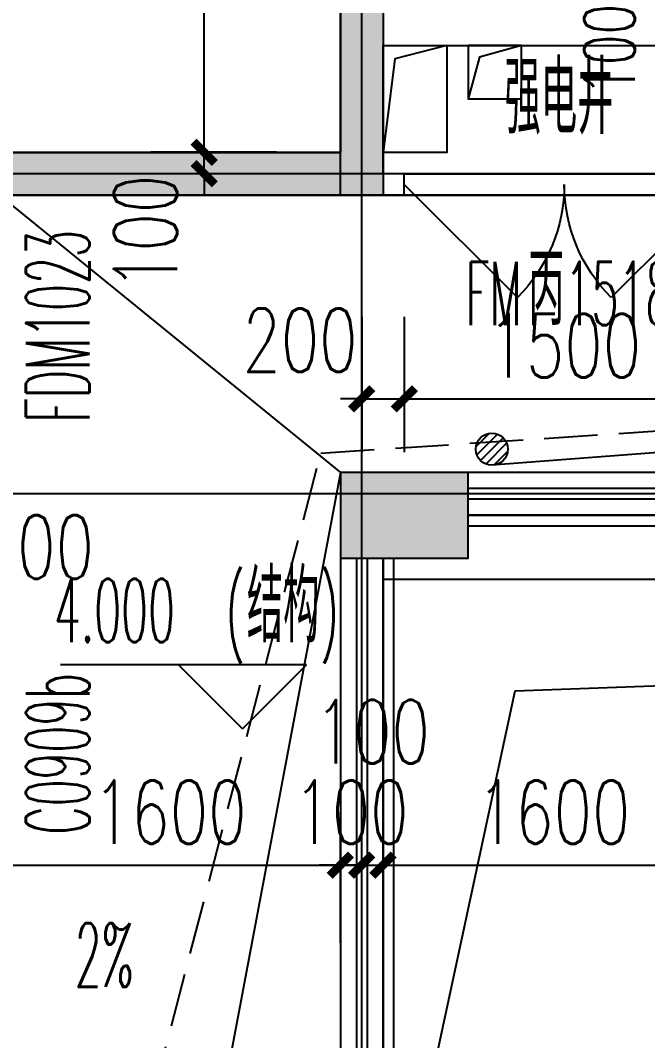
# Model space of a CAD drawing. Extents: x -59851 to 653804, y -249523 to 437614.
# Drawn here: x -38914 to -35973, y 78546 to 83324 of the extents above; entities that cross this region are included whole.
import ezdxf

# ---------------------------------------------------------------- set-up
doc = ezdxf.new("R2010")
doc.units = 0
doc.header["$LTSCALE"] = 1000
doc.header["$MEASUREMENT"] = 0
doc.linetypes.add('DASH', pattern=[0.35, 0.25, -0.1])
doc.layers.add('A-area(算全面积)', color=21, linetype='Continuous', plot=False)
for name, color, linetype in [('A-洞口', 105, 'Continuous'), ('A-疏散距离', 105, 'DASH'), ('A-看线', 105, 'Continuous'), ('A-第三道尺寸线', 105, 'Continuous'), ('A-线脚看线', 9, 'Continuous'), ('AE-FLOR', 151, 'Continuous'), ('DIM_ELEV', 3, 'Continuous'), ('DIM_SYMB', 3, 'Continuous'), ('DOOR_FIRE', 4, 'Continuous'), ('DOOR_FIRE_TEXT', 7, 'Continuous'), ('DOTE', 16, 'Continuous'), ('LABEL_PM', 7, 'Continuous'), ('mianji', 6, 'Continuous'), ('NL', 5, 'Continuous'), ('PUB_HATCH', 8, 'Continuous'), ('PUB_TEXT', 7, 'Continuous'), ('WALL', 2, 'Continuous'), ('WINDOW', 4, 'Continuous'), ('WINDOW_TEXT', 7, 'Continuous'), ('ys', 154, 'Continuous'), ('剪力墙', 6, 'Continuous'), ('栏杆', 142, 'Continuous')]:
    doc.layers.add(name, color=color, linetype=linetype)
doc.layers.add('A-第四道尺寸线(线脚尺寸)', color=105, linetype='Continuous', lineweight=5)
doc.styles.add('_TCH_DIM', font='SIMPLEX.shx', dxfattribs={"width": 0.7, "bigfont": 'GBCBIG.shx'})
doc.styles.add('_TCH_DIM_T3', font='SIMPLEX.shx', dxfattribs={"width": 0.705882, "bigfont": 'GBCBIG.shx'})
doc.styles.add('_TCH_WINDOW', font='SIMPLEX.shx', dxfattribs={"width": 0.7, "height": 3.5, "bigfont": 'GBCBIG.shx'})
doc.styles.get("Standard").update_dxf_attribs({"font": 'gbenor.shx', "width": 0.7, "bigfont": 'gbcbig.shx'})
doc.dimstyles.new('_TCH_ARCH&&100', dxfattribs={"dimtxt": 297.5, "dimasz": 100, "dimexe": 250, "dimexo": 300, "dimgap": 100, "dimtad": 1, "dimdec": 0, "dimzin": 0, "dimdsep": 46, "dimtxsty": '_TCH_DIM_T3', "dimblk": 'ARCHTICK', "dimcen": 0.09, "dimclrt": 7, "dimazin": 2, "dimtfac": 1, "dimtdec": 0, "dimtix": 1, "dimtmove": 2, "dimatfit": 3, "dimfxl": 0, "dimtolj": 1, "dimtzin": 0, "dimarcsym": 0})
doc.dimstyles.new('_TCH_ARCH&&80', dxfattribs={"dimtxt": 238, "dimasz": 80, "dimexe": 200, "dimexo": 240, "dimgap": 80, "dimtad": 1, "dimdec": 0, "dimzin": 0, "dimdsep": 46, "dimtxsty": '_TCH_DIM_T3', "dimblk": 'ARCHTICK', "dimcen": 0.09, "dimclrt": 7, "dimazin": 2, "dimtfac": 1, "dimtdec": 0, "dimtix": 1, "dimtmove": 2, "dimatfit": 3, "dimfxl": 0, "dimtolj": 1, "dimtzin": 0, "dimarcsym": 0})

# ---------------------------------------------------------------- blocks, each defined once
blk = doc.blocks.new('fdsfdsgfdsgb')
at = {"layer": 'mianji'}
for points in [[(-195608.2, 146788.3), (-196208.2, 146788.3), (-196208.2, 146588.3), (-201808.2, 146588.3), (-201808.2, 145188.3), (-203408.2, 145188.3), (-203408.2, 151788.3), (-198208.2, 151788.3), (-198208.2, 152688.3), (-201608.2, 152688.3), (-201608.2, 158588.3), (-205208.2, 158588.3), (-205208.2, 156788.3), (-208608.2, 156788.3), (-208608.2, 148288.3), (-207208.2, 148288.3), (-207208.2, 146488.3), (-208608.2, 146488.3), (-208608.2, 137588.3), (-164208.2, 137588.3)], [(-186908.2, 151988.3), (-196808.2, 151988.3), (-196808.2, 152188.3), (-197408.2, 152188.3), (-197408.2, 151988.3), (-198208.2, 151988.3), (-198208.2, 151788.3), (-203408.2, 151788.3), (-203408.2, 146588.3), (-201608.2, 146588.3), (-201608.2, 150088.3), (-201208.2, 150088.3), (-201208.2, 150288.3), (-197408.2, 150288.3), (-197408.2, 150088.3), (-196808.2, 150088.3), (-196808.2, 150288.3), (-186908.2, 150288.3)]]:
    blk.add_lwpolyline(points, dxfattribs=at)
blk = doc.blocks.new('zhouxianssceng0329')
at = {"layer": 'DOTE'}
for p, q in [((-37313.7, 132089.9), (-37313.7, 156469.4)), ((5501.3, 148798.2), (-44988.6, 148798.2)), ((-20013.7, 147298.2), (-44988.6, 147298.2))]:
    blk.add_line(p, q, dxfattribs=at)
blk = doc.blocks.new('jgjlq030328')
at = {"layer": 'PUB_HATCH'}
for points in [[(-283535, 23311.9), (-283535, 22211.9), (-286035, 22211.9), (-286035, 22411.9), (-283735, 22411.9), (-283735, 23311.9)], [(-283735, 20511.9), (-283135, 20511.9), (-283135, 20911.9), (-283735, 20911.9)]]:
    blk.add_hatch(color=256, dxfattribs=at).paths.add_polyline_path(points)
at = {"layer": '剪力墙'}
for points in [[(-283535, 23311.9), (-283535, 22211.9), (-286035, 22211.9), (-286035, 22411.9), (-283735, 22411.9), (-283735, 23311.9)], [(-283735, 20511.9), (-283135, 20511.9), (-283135, 20911.9), (-283735, 20911.9)]]:
    blk.add_lwpolyline(points, close=True, dxfattribs=at)
blk.add_lwpolyline([(-283535, 20511.9), (-283535, 20511.9)], dxfattribs=at)
blk = doc.blocks.new('$DorLib2D$00000001')
for p, q in [((0.45, 0.975), (0.5, 0.975)), ((0.45, 0), (0.45, 0.975)), ((0.5, 0), (0.5, 0.975)), ((0.5, 0), (0.45, 0))]:
    blk.add_line(p, q)
at = {"lineweight": 13}
blk.add_arc((0.475, 0), 0.975, 91.4693, 180, dxfattribs=at)
blk = doc.blocks.new('$TCHSYS$WIN2D')
for p, q in [((-0.5, 0.5), (0.5, 0.5)), ((-0.5, 0.5), (-0.5, -0.5)), ((0.5, 0.5), (0.5, -0.5)), ((0.5, 0.1667), (-0.5, 0.1667)), ((0.5, -0.1667), (-0.5, -0.1667)), ((-0.5, -0.5), (0.5, -0.5))]:
    blk.add_line(p, q)
blk = doc.blocks.new('_ArchTick')
at = {"color": 0, "linetype": 'ByBlock', "const_width": 0.4}
blk.add_lwpolyline([(-0.5, -0.5), (0.5, 0.5)], dxfattribs=at)
blk = doc.blocks.new('*D684')
at = {"layer": 'A-第三道尺寸线', "color": 0, "lineweight": -2, "transparency": 16777216}
for p, q in [((21109.3, 172441.8), (21109.3, 173061.7)), ((21209.3, 172441.8), (21209.3, 173061.7)), ((21109.3, 172811.7), (21009.3, 172811.7)), ((21109.3, 172811.7), (21209.3, 172811.7)), ((21209.3, 172811.7), (21309.3, 172811.7))]:
    blk.add_line(p, q, dxfattribs=at)
at = {"layer": 'Defpoints', "color": 0, "transparency": 16777216}
for p in [(21209.3, 172811.7), (21109.3, 172141.8), (21209.3, 172141.8)]:
    blk.add_point(p, dxfattribs=at)
at = {"layer": 'A-第三道尺寸线', "color": 0, "lineweight": -2, "transparency": 16777216, "xscale": 100, "yscale": 100, "zscale": 100}
blk.add_blockref('_ArchTick', (21109.3, 172811.7), dxfattribs=at)
at = {"layer": 'A-第三道尺寸线', "color": 0, "lineweight": -2, "transparency": 16777216, "xscale": 100, "yscale": 100, "zscale": 100, "rotation": 180}
blk.add_blockref('_ArchTick', (21209.3, 172811.7), dxfattribs=at)
at = {"layer": 'A-第三道尺寸线', "color": 7, "transparency": 16777216, "insert": (21484.3, 173086.7), "char_height": 297.5, "attachment_point": 5, "style": '_TCH_DIM_T3'}
blk.add_mtext('\\A1;100', dxfattribs=at)
blk = doc.blocks.new('*D695')
at = {"layer": 'A-第三道尺寸线', "color": 0, "lineweight": -2, "transparency": 16777216}
for p, q in [((22609.3, 177934.8), (22020.6, 177934.8)), ((22270.6, 174934.8), (22270.6, 177934.8)), ((22609.3, 174934.8), (22020.6, 174934.8))]:
    blk.add_line(p, q, dxfattribs=at)
at = {"layer": 'Defpoints', "color": 0, "transparency": 16777216}
for p in [(22270.6, 177934.8), (22909.3, 177934.8), (22909.3, 174934.8)]:
    blk.add_point(p, dxfattribs=at)
at = {"layer": 'A-第三道尺寸线', "color": 0, "lineweight": -2, "transparency": 16777216, "xscale": 100, "yscale": 100, "zscale": 100}
for p, rotation in [((22270.6, 177934.8), 90), ((22270.6, 174934.8), 270)]:
    blk.add_blockref('_ArchTick', p, dxfattribs=dict(at, rotation=rotation))
at = {"layer": 'A-第三道尺寸线', "color": 7, "transparency": 16777216, "insert": (22021.8, 176434.8), "char_height": 297.5, "attachment_point": 5, "rotation": 90, "style": '_TCH_DIM_T3'}
blk.add_mtext('\\A1;3000', dxfattribs=at)
blk = doc.blocks.new('*D696')
at = {"layer": 'A-第三道尺寸线', "color": 0, "lineweight": -2, "transparency": 16777216}
for p, q in [((22270.6, 174934.8), (22270.6, 175034.8)), ((22609.3, 174934.8), (22020.6, 174934.8)), ((22270.6, 174834.8), (22270.6, 174934.8)), ((22609.3, 174834.8), (22020.6, 174834.8)), ((22270.6, 174834.8), (22270.6, 174734.8))]:
    blk.add_line(p, q, dxfattribs=at)
at = {"layer": 'Defpoints', "color": 0, "transparency": 16777216}
for p in [(22270.6, 174934.8), (22909.3, 174934.8), (22909.3, 174834.8)]:
    blk.add_point(p, dxfattribs=at)
at = {"layer": 'A-第三道尺寸线', "color": 0, "lineweight": -2, "transparency": 16777216, "xscale": 100, "yscale": 100, "zscale": 100}
for p, rotation in [((22270.6, 174934.8), 270), ((22270.6, 174834.8), 90)]:
    blk.add_blockref('_ArchTick', p, dxfattribs=dict(at, rotation=rotation))
at = {"layer": 'A-第三道尺寸线', "color": 7, "transparency": 16777216, "insert": (21995.6, 174559.8), "char_height": 297.5, "attachment_point": 5, "rotation": 90, "style": '_TCH_DIM_T3'}
blk.add_mtext('\\A1;100', dxfattribs=at)
blk = doc.blocks.new('ssxianjiao0329')
at = {"layer": 'A-线脚看线'}
for points in [[(-36813.7, 147148.2), (-33013.7, 147148.2)], [(-37163.7, 146998.2), (-37163.7, 143498.2)]]:
    blk.add_lwpolyline(points, dxfattribs=at)
blk = doc.blocks.new('$DorLib2D$00000116')
at = {"color": 0}
for p, q in [((-0.5, 0), (-0.1464, 0.3536)), ((0.5, 0), (0.1464, 0.3536))]:
    blk.add_line(p, q, dxfattribs=at)
for centre, start, end in [((-0.5, 0), 0, 45), ((0.5, 0), 135, 180)]:
    blk.add_arc(centre, 0.5, start, end, dxfattribs=at)
blk = doc.blocks.new('youceshujing0329')
at = {"layer": 'A-洞口'}
for points in [[(-37213.7, 22682.6), (-36913.7, 22682.6), (-36913.7, 22182.6), (-37213.7, 22182.6)], [(-36813.7, 22682.6), (-36813.7, 22432.6), (-36563.7, 22432.6), (-36563.7, 22682.6)]]:
    blk.add_lwpolyline(points, close=True, dxfattribs=at)
for points in [[(-36913.7, 22682.6), (-37158.2, 22620.6), (-37213.7, 22182.6)], [(-36563.7, 22682.6), (-36761, 22628.3), (-36813.7, 22432.6)]]:
    blk.add_lwpolyline(points, dxfattribs=at)
at = {"layer": 'DOOR_FIRE'}
for p, q in [((-37113.7, 22082.6), (-35613.7, 22082.6)), ((-35413.7, 22082.6), (-34813.7, 22082.6)), ((-37113.7, 21982.6), (-35613.7, 21982.6)), ((-35413.7, 21982.6), (-34813.7, 21982.6))]:
    blk.add_line(p, q, dxfattribs=at)
at = {"layer": 'WALL'}
for p, q in [((-37413.7, 22882.6), (-35413.7, 22882.6)), ((-37413.7, 21982.6), (-37413.7, 22882.6)), ((-35413.7, 22882.6), (-33813.7, 22882.6)), ((-33813.7, 21982.6), (-33813.7, 22882.6)), ((-37213.7, 22682.6), (-35513.7, 22682.6)), ((-37213.7, 22082.6), (-37213.7, 22682.6)), ((-35513.7, 22082.6), (-35513.7, 22682.6)), ((-35413.7, 22082.6), (-35413.7, 22682.6)), ((-35413.7, 22682.6), (-34013.7, 22682.6)), ((-34013.7, 22082.6), (-34013.7, 22682.6)), ((-37113.7, 22082.6), (-37213.7, 22082.6)), ((-37113.7, 21982.6), (-37113.7, 22082.6)), ((-35513.7, 22082.6), (-35613.7, 22082.6)), ((-35613.7, 22082.6), (-35613.7, 21982.6)), ((-35413.7, 21982.6), (-35413.7, 22082.6)), ((-34013.7, 22082.6), (-34813.7, 22082.6)), ((-34813.7, 22082.6), (-34813.7, 21982.6)), ((-37413.7, 21982.6), (-37113.7, 21982.6)), ((-35613.7, 21982.6), (-35413.7, 21982.6)), ((-34813.7, 21982.6), (-33813.7, 21982.6))]:
    blk.add_line(p, q, dxfattribs=at)
at = {"layer": 'DOOR_FIRE', "zscale": 100}
for p, xscale, yscale in [((-36363.7, 22032.6), 1500, -1500), ((-35113.7, 22032.6), 600, -600)]:
    blk.add_blockref('$DorLib2D$00000116', p, dxfattribs=dict(at, xscale=xscale, yscale=yscale))
at = {"layer": 'DOOR_FIRE_TEXT', "style": '_TCH_WINDOW'}
for s, height, width, p in [('丙', 337.6, 0.7, (-35297.7, 21439)), ('丙', 337.6, 0.7, (-36533.7, 21372.6)), ('FM', 297.5, 0.494118, (-35591.7, 21439)), ('0618', 297.5, 0.494118, (-35125.7, 21439)), ('FM', 297.5, 0.494118, (-36827.7, 21372.6)), ('1518', 297.5, 0.494118, (-36361.7, 21372.6))]:
    blk.add_text(s, height=height, dxfattribs=dict(at, width=width)).set_placement(p)
at = {"layer": 'PUB_TEXT', "width": 0.7}
for s, height, p in [('强电井', 337.59, (-36644, 22269.3)), ('水', 337.6, (-34803.6, 22269.3))]:
    blk.add_text(s, height=height, dxfattribs=at).set_placement(p)
blk = doc.blocks.new('3-122')
at = {"layer": 'A-area(算全面积)'}
blk.add_lwpolyline([(-158972, 87498.2), (-158972, 87498.2), (-158972, 87498.2), (-158972, 84098.2), (-156422, 84098.2), (-156422, 84098.2), (-155172, 84098.2), (-155172, 84098.2), (-153572, 84098.2), (-153572, 84298.2), (-152972, 84298.2), (-152972, 80998.2), (-151572, 80998.2), (-151572, 84298.2), (-150972, 84298.2), (-150972, 84098.2), (-149471.9, 84098.2), (-149471.9, 84098.2), (-148222, 84098.2), (-148222, 84098.2), (-147321.9, 84098.2), (-147322, 85698.2), (-143872, 85698.2), (-143872, 87498.2)], close=True, dxfattribs=at)
at = {"layer": 'A-看线'}
blk.add_lwpolyline([(-143872, 87498.2), (-158972, 87498.2)], dxfattribs=at)
at = {"layer": 'AE-FLOR'}
for points in [[(-154772, 87998.2), (-158572, 87998.2)], [(-154772, 87798.2), (-158572, 87798.2)], [(-159172, 87598.2), (-159172, 84098.2)], [(-158972, 87598.2), (-158972, 84098.2)]]:
    blk.add_lwpolyline(points, dxfattribs=at)
at = {"layer": 'DIM_ELEV'}
for p, q in [((-159331.3, 87098.4), (-160484.6, 87098.4)), ((-159631.3, 86798.4), (-159931.3, 87098.4)), ((-159631.3, 86798.4), (-159331.3, 87098.4))]:
    blk.add_line(p, q, dxfattribs=at)
at = {"layer": '栏杆'}
for points in [[(-154772, 87923.2), (-158572, 87923.2)], [(-154772, 87873.2), (-158572, 87873.2)], [(-159097, 87598.2), (-159097, 84098.2)], [(-159047, 87598.2), (-159047, 84098.2)]]:
    blk.add_lwpolyline(points, dxfattribs=at)
at = {"layer": 'PUB_TEXT', "style": '_TCH_DIM'}
for s, height, width, p in [('(', 297.5, 0.494118, (-159708.4, 87203.4)), ('结构', 337.59, 0.7, (-159610.4, 87203.4)), (')', 297.5, 0.494118, (-159266.3, 87203.4)), ('4.000', 297.5, 0.494118, (-160514.6, 87203.4))]:
    blk.add_text(s, height=height, dxfattribs=dict(at, width=width)).set_placement(p)
blk = doc.blocks.new('*D433')
at = {"layer": 'A-第四道尺寸线(线脚尺寸)', "color": 0, "lineweight": -2, "transparency": 16777216}
for p, q in [((-35931.6, 90298.2), (-35931.6, 90378.2)), ((-36337.2, 90298.2), (-35731.6, 90298.2)), ((-35931.6, 90198.2), (-35931.6, 90298.2)), ((-36337.2, 90198.2), (-35731.6, 90198.2)), ((-35931.6, 90198.2), (-35931.6, 90118.2))]:
    blk.add_line(p, q, dxfattribs=at)
at = {"layer": 'Defpoints', "color": 0, "transparency": 16777216}
for p in [(-36577.2, 90298.2), (-35931.6, 90298.2), (-36577.2, 90198.2)]:
    blk.add_point(p, dxfattribs=at)
at = {"layer": 'A-第四道尺寸线(线脚尺寸)', "color": 0, "lineweight": -2, "transparency": 16777216, "xscale": 80, "yscale": 80, "zscale": 80}
for p, rotation in [((-35931.6, 90298.2), 270), ((-35931.6, 90198.2), 90)]:
    blk.add_blockref('_ArchTick', p, dxfattribs=dict(at, rotation=rotation))
at = {"layer": 'A-第四道尺寸线(线脚尺寸)', "color": 7, "transparency": 16777216, "insert": (-36151.6, 89978.2), "char_height": 238, "attachment_point": 5, "rotation": 90, "style": '_TCH_DIM_T3'}
blk.add_mtext('\\A1;100', dxfattribs=at)
blk = doc.blocks.new('_LV13')
at = {"color": 0}
for p, q in [((-0.071, 0.495), (-0.495, 0.071)), ((0.183, 0.465), (-0.465, -0.183)), ((0.354, 0.354), (-0.354, -0.354)), ((0.465, 0.183), (-0.183, -0.465)), ((0.495, -0.071), (0.071, -0.495))]:
    blk.add_line(p, q, dxfattribs=at)
blk.add_circle((0, 0), 0.5)
blk = doc.blocks.new('*D2066')
at = {"layer": 'A-第三道尺寸线', "color": 0, "lineweight": -2, "transparency": 16777216}
for p, q in [((-39013.7, 79003.6), (-39013.7, 79617)), ((-37413.7, 79003.6), (-37413.7, 79617)), ((-39013.7, 79367), (-37413.7, 79367))]:
    blk.add_line(p, q, dxfattribs=at)
at = {"layer": 'Defpoints', "color": 0, "transparency": 16777216}
for p in [(-37413.7, 79367), (-39013.7, 78703.6), (-37413.7, 78703.6)]:
    blk.add_point(p, dxfattribs=at)
at = {"layer": 'A-第三道尺寸线', "color": 0, "lineweight": -2, "transparency": 16777216, "xscale": 100, "yscale": 100, "zscale": 100, "rotation": 180}
blk.add_blockref('_ArchTick', (-39013.7, 79367), dxfattribs=at)
at = {"layer": 'A-第三道尺寸线', "color": 0, "lineweight": -2, "transparency": 16777216, "xscale": 100, "yscale": 100, "zscale": 100}
blk.add_blockref('_ArchTick', (-37413.7, 79367), dxfattribs=at)
at = {"layer": 'A-第三道尺寸线', "color": 7, "transparency": 16777216, "insert": (-38213.7, 79615.7), "char_height": 297.5, "attachment_point": 5, "style": '_TCH_DIM_T3'}
blk.add_mtext('\\A1;1600', dxfattribs=at)
blk = doc.blocks.new('*D2067')
at = {"layer": 'A-第三道尺寸线', "color": 0, "lineweight": -2, "transparency": 16777216}
for p, q in [((-37413.7, 79003.6), (-37413.7, 79617)), ((-37313.7, 79003.6), (-37313.7, 79617)), ((-37413.7, 79367), (-37513.7, 79367)), ((-37413.7, 79367), (-37313.7, 79367)), ((-37313.7, 79367), (-37213.7, 79367))]:
    blk.add_line(p, q, dxfattribs=at)
at = {"layer": 'Defpoints', "color": 0, "transparency": 16777216}
for p in [(-37313.7, 79367), (-37413.7, 78703.6), (-37313.7, 78703.6)]:
    blk.add_point(p, dxfattribs=at)
at = {"layer": 'A-第三道尺寸线', "color": 0, "lineweight": -2, "transparency": 16777216, "xscale": 100, "yscale": 100, "zscale": 100}
blk.add_blockref('_ArchTick', (-37413.7, 79367), dxfattribs=at)
at = {"layer": 'A-第三道尺寸线', "color": 0, "lineweight": -2, "transparency": 16777216, "xscale": 100, "yscale": 100, "zscale": 100, "rotation": 180}
blk.add_blockref('_ArchTick', (-37313.7, 79367), dxfattribs=at)
at = {"layer": 'A-第三道尺寸线', "color": 7, "transparency": 16777216, "insert": (-37363.7, 79615.7), "char_height": 297.5, "attachment_point": 5, "style": '_TCH_DIM_T3'}
blk.add_mtext('\\A1;100', dxfattribs=at)
blk = doc.blocks.new('*D2068')
at = {"layer": 'A-第三道尺寸线', "color": 0, "lineweight": -2, "transparency": 16777216}
for p, q in [((-37313.7, 79003.6), (-37313.7, 79617)), ((-37213.7, 79003.6), (-37213.7, 79617)), ((-37313.7, 79367), (-37413.7, 79367)), ((-37313.7, 79367), (-37213.7, 79367)), ((-37213.7, 79367), (-37113.7, 79367))]:
    blk.add_line(p, q, dxfattribs=at)
at = {"layer": 'Defpoints', "color": 0, "transparency": 16777216}
for p in [(-37213.7, 79367), (-37313.7, 78703.6), (-37213.7, 78703.6)]:
    blk.add_point(p, dxfattribs=at)
at = {"layer": 'A-第三道尺寸线', "color": 0, "lineweight": -2, "transparency": 16777216, "xscale": 100, "yscale": 100, "zscale": 100}
blk.add_blockref('_ArchTick', (-37313.7, 79367), dxfattribs=at)
at = {"layer": 'A-第三道尺寸线', "color": 0, "lineweight": -2, "transparency": 16777216, "xscale": 100, "yscale": 100, "zscale": 100, "rotation": 180}
blk.add_blockref('_ArchTick', (-37213.7, 79367), dxfattribs=at)
at = {"layer": 'A-第三道尺寸线', "color": 7, "transparency": 16777216, "insert": (-37263.7, 79992), "char_height": 297.5, "attachment_point": 5, "style": '_TCH_DIM_T3'}
blk.add_mtext('\\A1;100', dxfattribs=at)
blk = doc.blocks.new('*D2069')
at = {"layer": 'A-第三道尺寸线', "color": 0, "lineweight": -2, "transparency": 16777216}
for p, q in [((-37213.7, 79003.6), (-37213.7, 79617)), ((-35613.8, 79003.6), (-35613.8, 79617)), ((-37213.7, 79367), (-35613.8, 79367))]:
    blk.add_line(p, q, dxfattribs=at)
at = {"layer": 'Defpoints', "color": 0, "transparency": 16777216}
for p in [(-35613.8, 79367), (-37213.7, 78703.6), (-35613.8, 78703.6)]:
    blk.add_point(p, dxfattribs=at)
at = {"layer": 'A-第三道尺寸线', "color": 0, "lineweight": -2, "transparency": 16777216, "xscale": 100, "yscale": 100, "zscale": 100, "rotation": 180}
blk.add_blockref('_ArchTick', (-37213.7, 79367), dxfattribs=at)
at = {"layer": 'A-第三道尺寸线', "color": 0, "lineweight": -2, "transparency": 16777216, "xscale": 100, "yscale": 100, "zscale": 100}
blk.add_blockref('_ArchTick', (-35613.8, 79367), dxfattribs=at)
at = {"layer": 'A-第三道尺寸线', "color": 7, "transparency": 16777216, "insert": (-36413.8, 79615.7), "char_height": 297.5, "attachment_point": 5, "style": '_TCH_DIM_T3'}
blk.add_mtext('\\A1;1600', dxfattribs=at)
blk = doc.blocks.new('*D2138')
at = {"layer": 'A-第三道尺寸线', "color": 0, "lineweight": -2, "transparency": 16777216}
for p, q in [((-37313.7, 81935.7), (-37313.7, 81301.3)), ((-37113.7, 81935.7), (-37113.7, 81301.3)), ((-37313.7, 81551.3), (-37413.7, 81551.3)), ((-37313.7, 81551.3), (-37113.7, 81551.3)), ((-37113.7, 81551.3), (-37013.7, 81551.3))]:
    blk.add_line(p, q, dxfattribs=at)
at = {"layer": 'Defpoints', "color": 0, "transparency": 16777216}
for p in [(-37313.7, 82235.7), (-37113.7, 82235.7), (-37113.7, 81551.3)]:
    blk.add_point(p, dxfattribs=at)
at = {"layer": 'A-第三道尺寸线', "color": 0, "lineweight": -2, "transparency": 16777216, "xscale": 100, "yscale": 100, "zscale": 100}
blk.add_blockref('_ArchTick', (-37313.7, 81551.3), dxfattribs=at)
at = {"layer": 'A-第三道尺寸线', "color": 0, "lineweight": -2, "transparency": 16777216, "xscale": 100, "yscale": 100, "zscale": 100, "rotation": 180}
blk.add_blockref('_ArchTick', (-37113.7, 81551.3), dxfattribs=at)
at = {"layer": 'A-第三道尺寸线', "color": 7, "transparency": 16777216, "insert": (-37602.7, 81826.3), "char_height": 297.5, "attachment_point": 5, "style": '_TCH_DIM_T3'}
blk.add_mtext('\\A1;200', dxfattribs=at)
blk = doc.blocks.new('*D2139')
at = {"layer": 'A-第三道尺寸线', "color": 0, "lineweight": -2, "transparency": 16777216}
for p, q in [((-37113.7, 81935.7), (-37113.7, 81301.3)), ((-35613.7, 81935.7), (-35613.7, 81301.3)), ((-37113.7, 81551.3), (-35613.7, 81551.3))]:
    blk.add_line(p, q, dxfattribs=at)
at = {"layer": 'Defpoints', "color": 0, "transparency": 16777216}
for p in [(-37113.7, 82235.7), (-35613.7, 82235.7), (-35613.7, 81551.3)]:
    blk.add_point(p, dxfattribs=at)
at = {"layer": 'A-第三道尺寸线', "color": 0, "lineweight": -2, "transparency": 16777216, "xscale": 100, "yscale": 100, "zscale": 100, "rotation": 180}
blk.add_blockref('_ArchTick', (-37113.7, 81551.3), dxfattribs=at)
at = {"layer": 'A-第三道尺寸线', "color": 0, "lineweight": -2, "transparency": 16777216, "xscale": 100, "yscale": 100, "zscale": 100}
blk.add_blockref('_ArchTick', (-35613.7, 81551.3), dxfattribs=at)
at = {"layer": 'A-第三道尺寸线', "color": 7, "transparency": 16777216, "insert": (-36363.7, 81800), "char_height": 297.5, "attachment_point": 5, "style": '_TCH_DIM_T3'}
blk.add_mtext('\\A1;1500', dxfattribs=at)
blk = doc.blocks.new('a1HUXING0323')
at = {"layer": 'WALL'}
for p, q in [((22909.3, 176334.8), (22909.3, 174934.8)), ((23109.3, 176234.8), (23109.3, 174734.8)), ((21209.3, 174934.8), (22909.3, 174934.8)), ((21309.3, 174734.8), (23109.3, 174734.8))]:
    blk.add_line(p, q, dxfattribs=at)
at = {"layer": 'WINDOW'}
ref = blk.add_blockref('$DorLib2D$00000001', (21209.3, 174134.8), dxfattribs=dict(at, xscale=1000, yscale=1000, zscale=-1000, rotation=90))
ref.add_attrib('A', 'FDM1023', (21733, 173669.3), dxfattribs={"layer": 'WINDOW_TEXT', "height": 297.5, "rotation": 90, "style": '_TCH_WINDOW', "width": 0.494118})
ref = blk.add_blockref('$TCHSYS$WIN2D', (21209.3, 172134.8), dxfattribs=dict(at, xscale=900, yscale=200, zscale=-900, rotation=90))
ref.add_attrib('A', 'C0909b', (21733, 171739.3), dxfattribs={"layer": 'WINDOW_TEXT', "height": 297.5, "rotation": 90, "style": '_TCH_WINDOW', "width": 0.494118})
at = {"layer": 'A-第三道尺寸线'}
dim = blk.add_aligned_dim(p1=(22909.3, 174934.8), p2=(22909.3, 177934.8), distance=638.7, dimstyle='_TCH_ARCH&&100', dxfattribs=at)
dim.commit()
dim.dimension.update_dxf_attribs({"geometry": '*D695', "text_midpoint": (22021.8, 176434.8)})
for base, p1, p2, angle, picture, middle in [((22270.6, 174934.8), (22909.3, 174834.8), (22909.3, 174934.8), 90, '*D696', (21995.6, 174559.8)), ((21209.3, 172811.7), (21109.3, 172141.8), (21209.3, 172141.8), 0, '*D684', (21484.3, 173086.7))]:
    dim = blk.add_linear_dim(base=base, p1=p1, p2=p2, angle=angle, dimstyle='_TCH_ARCH&&100', dxfattribs=at)
    dim.commit()
    dim.dimension.update_dxf_attribs({"geometry": picture, "text_midpoint": middle, "dimtype": 129})
blk = doc.blocks.new('34cengxianjiao0427')
at = {"layer": 'A-第四道尺寸线(线脚尺寸)'}
dim = blk.add_linear_dim(base=(-35931.6, 90298.2), p1=(-36577.2, 90198.2), p2=(-36577.2, 90298.2), angle=90, dimstyle='_TCH_ARCH&&80', dxfattribs=at)
dim.commit()
dim.dimension.update_dxf_attribs({"geometry": '*D433', "text_midpoint": (-36151.6, 89978.2), "dimtype": 129})

msp = doc.modelspace()

# ---------------------------------------------------------------- block references
for name, p in [('zhouxianssceng0329', (0, -66192.5)), ('fdsfdsgfdsgb', (164394.5, -69282.6))]:
    msp.add_blockref(name, p)
at = {"layer": '剪力墙'}
msp.add_blockref('jgjlq030328', (246321.3, 60293.8), dxfattribs=at)

# ---------------------------------------------------------------- next in the draw order: block references
msp.add_blockref('a1HUXING0323', (-60323, -92229))

# ---------------------------------------------------------------- next in the draw order: linework, layer by layer
at = {"layer": 'A-洞口'}
msp.add_lwpolyline([(-37213.7, 77305.7), (-36594.5, 80183.2), (-22163.7, 80705.7)], dxfattribs=at)
at = {"layer": 'A-疏散距离'}
msp.add_lwpolyline([(-38913.7, 75905.7), (-37505.1, 81297), (-19213.7, 82505.7)], dxfattribs=at)
at = {"layer": 'DIM_SYMB'}
msp.add_lwpolyline([(-38814.7, 78692.3, 0, 0, 0), (-38319.8, 78692.3, 80, 0, 0), (-38019.8, 78692.3, 0, 0, 0)], format="xyseb", dxfattribs=at)
at = {"layer": 'ys'}
for points in [[(-39013.7, 82505.7), (-37413.7, 81205.7)], [(-22164, 81205.7), (-29663.7, 81776.7), (-36703.7, 81240.7)], [(-37413.7, 81205.7), (-38413.7, 75905.7)]]:
    msp.add_lwpolyline(points, dxfattribs=at)

# ---------------------------------------------------------------- next in the draw order: block references
for name, p in [('ssxianjiao0329', (0, -66192.5)), ('youceshujing0329', (0, 60523.1))]:
    msp.add_blockref(name, p)
at = {"layer": 'A-第四道尺寸线(线脚尺寸)'}
msp.add_blockref('34cengxianjiao0427', (0, -6792.5), dxfattribs=at)
at = {"layer": 'LABEL_PM'}
msp.add_blockref('3-122', (121758.3, -6792.5), dxfattribs=at)
at = {"layer": 'NL', "ltscale": 0.5, "extrusion": (0, 0, -1), "xscale": -150, "yscale": 150, "zscale": -150}
msp.add_blockref('_LV13', (36703.7, 81315.7), dxfattribs=at)

# ---------------------------------------------------------------- next in the draw order: texts
at = {"layer": 'PUB_TEXT', "style": '_TCH_DIM', "width": 0.494118}
msp.add_text('2%', height=297.5, dxfattribs=at).set_placement((-38659, 78797.3))

# ---------------------------------------------------------------- next in the draw order: dimensions: what is measured, and where the dimension line sits
at = {"layer": 'A-第三道尺寸线'}
for base, p1, p2, picture, middle in [((-37113.7, 81551.3), (-37313.7, 82235.7), (-37113.7, 82235.7), '*D2138', (-37602.7, 81826.3)), ((-37213.7, 79367), (-37313.7, 78703.6), (-37213.7, 78703.6), '*D2068', (-37263.7, 79992))]:
    dim = msp.add_linear_dim(base=base, p1=p1, p2=p2, angle=0, dimstyle='_TCH_ARCH&&100', dxfattribs=at)
    dim.commit()
    dim.dimension.update_dxf_attribs({"geometry": picture, "text_midpoint": middle, "dimtype": 161})
for p1, p2, distance, picture, middle in [((-37113.7, 82235.7), (-35613.7, 82235.7), -684.5, '*D2139', (-36363.7, 81800)), ((-39013.7, 78703.6), (-37413.7, 78703.6), 663.4, '*D2066', (-38213.7, 79615.7)), ((-37413.7, 78703.6), (-37313.7, 78703.6), 663.4, '*D2067', (-37363.7, 79615.7)), ((-37213.7, 78703.6), (-35613.8, 78703.6), 663.4, '*D2069', (-36413.8, 79615.7))]:
    dim = msp.add_aligned_dim(p1=p1, p2=p2, distance=distance, dimstyle='_TCH_ARCH&&100', dxfattribs=at)
    dim.commit()
    dim.dimension.update_dxf_attribs({"geometry": picture, "text_midpoint": middle})

doc.saveas('drawing.dxf')
